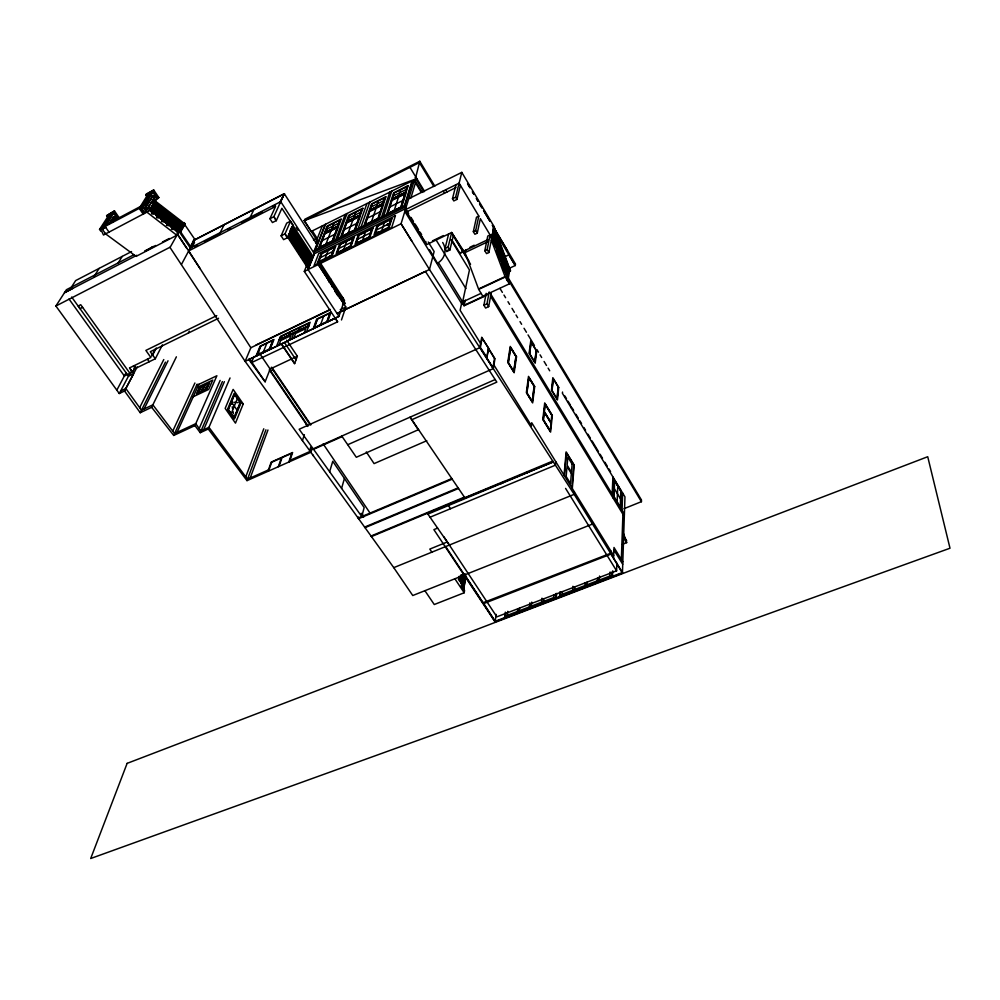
<?xml version="1.0" encoding="UTF-8"?>
<svg xmlns="http://www.w3.org/2000/svg" width="1000" height="1000" viewBox="0 0 1000 1000"><rect width="100%" height="100%" fill="white"/><g stroke="black" fill="none" stroke-linecap="round" stroke-linejoin="round"><path stroke-width="1.5" d="M624.025 508.675L641.425 501.65L641.462 499.988L507.587 276.8M622.312 544.35L626.663 542.65L623.638 533.763M621.35 559.425L622.913 514.212M437.587 528.112L433.888 529.637L495.138 621.912L622.438 573.138L624.963 496.887L562.413 393.3L562.537 392.05M622.05 510.387L622.663 493.075M620.638 508.062L621.263 491.25L614.3 479.738L613.575 496.425M443.963 536.888L496.863 616.825L616.6 570.812L616.888 563.2M612.525 576.3L612.75 570.825M613.562 558.088L614 547.487L622.812 561.8M617.137 501.688L617.762 486.05M614.075 496.637L614.625 480.725L620.9 491.087M611.8 576.575L611.987 572M612.163 494.087L612.925 476.95M610.7 550.712L611.05 554.087L483.5 603.663L445.675 546.55M613 497.912L613.85 478.488M609.862 577.312L610.1 572M599.338 580.05L599.538 576.05M597.413 580.788L597.562 578.125M586.888 584.825L587.05 582.15M584.987 585.55L585.15 582.888M574.525 589.575L574.712 586.9M572.625 590.3L572.913 586.287M574.375 491.85L574.175 494.338L622.45 572.513L495.225 621.25L464.562 574.575M579.825 422.137L579.925 420.863L581.538 423.537M571.925 487.9L573.787 464.888L566.462 452.938L564.45 475.775M572.312 488.525L574.2 465.075L566.125 451.9L564.062 475.15M560.225 596.337L560.612 591.737M562.112 595.612L562.438 591.613M559.525 596.613L559.913 591.938M556.225 597.875L556.6 593.438M571.138 407.75L571.25 406.488M555.513 598.15L555.913 593.55M553.638 598.862L553.987 594.862M543.45 601.487L543.7 598.812M541.575 602.212L541.975 598.188M555.75 461.675L555.413 465.175L430.025 517.225M557.013 398.6L558.188 387.125M531.325 606.138L531.75 602.112M552.05 390.412L553.275 379M529.475 606.85L529.9 602.825M544.25 412.325L543.4 419.762L550.125 430.725M519.288 610.763L519.587 608.075M517.438 611.462L517.75 608.787M507.137 616.688L507.812 611.325M531.3 426.213L531.725 422.75L613.675 555.538M504.613 617.65L505.312 612.137M505.3 617.388L505.887 612.775M534.75 361.875L536.175 350.7M496.138 614.375L495.138 621.912L483.537 603.462M529.675 353.512L531.175 342.413M483.05 602.725L610.588 553.288L622.438 573.138M465.838 576.2L463.65 589.675L465.675 575.775M424.9 590.7L434.263 604.525L464.188 592.762L464.562 590.413L461.475 585.775M462.088 587.975L464.2 575.05M464.613 574.038L462.612 588.138L464.95 573.9M465.337 575.9L463.45 589.388M462.175 575.262L460.6 582.85L461.65 575.037M460.6 582.85L462 574.9M461.55 583.413L463.05 574.338M461.488 585.225L463.225 574.738M461.388 586.3L463.387 574.2M461.587 586.587L463.562 574.6M459.038 576.775L458.537 579.75L459.375 576.638M460.087 576.725L459.562 581.3L460.675 575.163M459.913 581.163L460.85 575.5M465.65 249.725L465.012 252.613L478.688 289.387L482.825 296.163L509.338 283.863L509.7 281.663L506.875 276.938L508.263 268.962L493.475 230.525M507.025 280.5L508.05 280.012L509.787 269.775L510.487 270.85L494 226.462L461.8 172.375L408.7 198.75M493.325 368.562L494.975 358.725L481.737 337.238L479.875 347.275L493.312 368.575L313.188 448.812L299.163 429.25L479.8 347.688M458.875 579.612L459.188 576.312M506.725 277.987L507.938 277.562L491.763 235.487L507.938 277.562M508.263 273.188L508.762 270.25L509.137 271.225L510.487 270.85M508.525 269.637L508.025 268.337L509.05 267.85L507.488 279.075L508.05 280.012M505.337 271.225L507.113 263.725L505.363 273.15M509.338 283.863L505.225 277.013L491.337 240.062M505.938 274.887L507.95 265.912L506.737 275.113L507.95 265.912M504.525 270.95L506.275 261.55M505.6 272.438L507.113 263.725M503.675 268.738L505.425 259.363L503.913 268.025M504.487 269.025L505.763 261.788M501.987 264.337L503.75 255.012L501.962 262.425M502.55 266.062L504.588 257.188L503.35 266.3L502.55 266.062L504.588 257.188M462.587 498.638L463.125 499.425M502.912 252.838L501.65 261.9L502.912 252.838L500.85 261.663M501.825 263.85L502.15 262.062L499.312 257.325L499.637 255.55L496.637 250.688L498.738 241.975L496.788 249.887M502.5 261.462L503.263 257.162M502.5 264.1L503.75 255.012M500.525 259.225L502.075 250.662L500.275 258.038M502.075 250.662L500.3 259.938M501.4 260.712L502.413 253.075M499.425 255.85L501.238 248.487L499.45 257.75L501.238 248.487M499.45 257.75L500.737 248.725M499.888 244.7L497.8 253.438L499.1 244.475L499.888 244.7L499.1 244.475M486.163 293.337L483.9 305.262L485.6 308.05L488.675 306.637L491.15 293.212M498.587 253.65L500.4 246.312L498.6 255.55L500.688 246.788M496.925 251.163L498.738 241.975M499.6 244.225L497.512 252.975M447.85 504.775L450.562 508.713M496.613 246.15L497.9 239.8L496.587 248.725L497.9 239.8M488.675 306.637L486.962 303.85L489.2 291.925M496.8 250.8L497.125 249.037L494.113 244.112L496.225 235.463L494.375 242.712M497.062 237.638L495.75 246.537L497.062 237.638L495.225 244.9M496.062 247.087L497.388 240.037M494.288 244.288L494.625 242.537L480.35 218.663L477.262 233.137L474.9 234.262L473.338 231.65L476.488 217.213L478.812 216.088L459.113 183.15L405.35 209.725L426.788 244.537L451.662 232.525L464.263 251.887M495.725 235.712L494.4 244.587L496.225 235.463M494.85 231.6L492.713 240.212L494.562 231.137L493.525 236.025M493.537 240.525L495.4 233.3L493.55 242.4L495.4 233.3M491.875 238.025L493.725 228.975L491.863 236.163M431.912 552.312L429.812 549.087L447.238 541.987M494.562 231.137L492.425 239.737M488.9 252.512L487.163 249.613L490.075 234.938L487.762 236.038L484.812 250.725L486.55 253.612L488.9 252.512L494 226.462M492.413 235.238L493.237 231.075M492.388 237.775L493.725 228.975M427.312 513.325L553.3 461.9L427.863 514.113L427.325 513.3L449.375 545.05M486.712 295.262L464.075 305.763L465.275 300.075M462.512 302.475L469.45 269.975L451.125 239.862M477.262 233.137L475.688 230.525L478.812 216.088M463.162 251.45L463.4 250.375M341.8 436.087L356.312 457.275L418.55 429.625M411.75 419.738L496.825 382.125L425.425 271.45L337.075 313.463L429.487 269.513L434.125 251.537L428.288 242.037M449.875 250.025L453.288 235.837L451.662 232.525L448.113 247.138L449.875 250.025L446.788 251.488L445.025 248.6L448.625 233.988M446.788 251.488L447.025 250.487M456.012 184.688L452.475 198.713L453.812 200.938L456.962 199.4L460.425 185.35M461.8 172.375L455.625 197.162L452.475 198.713M415.6 177.75L419.787 161.275L304.85 219.262L304.262 220.637L311.188 231.475L416.788 178.588L304.262 220.637L317.375 241M358.462 516.987L358.162 518.112L451.8 478.562M425.838 241.488L425.412 243.05L416.188 228.075L416.637 226.525L415.037 223.938M341.587 488.413L344.425 478.475M329.625 471.737L332.762 461.3L364.15 507.55L361.788 516.587L313.312 448.975L309.65 450.6L245.125 361.362L170.037 247.488L177.712 233.863L175.637 235.138L176.887 234.5M410.85 198.1L415.475 182.812M304.262 220.637L419.387 162.587L419.787 161.275L434.825 186.15M404.363 207.387L412.55 180.712M404.45 205.725L412.062 180.95M401.675 207.1L406.025 193.062L391.138 200.487L386.55 214.587M407.038 186.588L405.188 192.512L392.488 198.837L394.412 192.887M404.9 194.013L400.825 207.125L387.688 213.625L391.962 200.463M394.25 210.375L398.425 197.237M398.825 195.675L400.712 189.737M388.3 227.45L390.8 219.587M381.737 230.675L384.3 222.8M383.575 216.062L391.763 191.125M381.6 217.037L389.837 192.087M378.862 218.4L383.562 204.25L368.837 211.588L363.9 225.812M377.812 226L375.2 233.9L378.1 231.812M302.413 440.588L304.387 434.688M384.762 197.712L382.775 203.688L370.213 209.95L372.287 203.95M382.438 205.2L378.025 218.412L365.05 224.838L369.65 211.575M341.475 319.962L345.825 307.038L317.312 262.987L343.45 303.163L338.95 316.375L245.125 361.362L250.837 347.738L330.25 309.762M369.175 236.863L371.838 228.95M289.475 461.763L292.613 452.537L271.2 462.1L267.9 471.35M371.525 221.637L376.037 208.4M376.475 206.825L378.512 200.837M288.8 462.062L291.8 453.263L282.062 457.612L279 466.425M341.425 300.1L342.438 297.15M341.725 300.7L342.775 297.625M362.675 240.05L365.4 232.125M339.462 298L340.475 295.1M356.2 243.238L358.963 235.3M278.325 466.712L281.4 457.912L271.712 462.238L268.575 471.05M338.9 293.188L337.95 295.912L334.6 290.75M329.825 313.3L326.688 322.25L338.95 316.375L308.062 269.55L314.375 253.75L405.712 208.55M326.925 322.137L330.112 313.062L317.25 319.2L313.925 328.363M327.65 321.788L330.962 312.325L316.675 319.15L313.212 328.713M360.962 227.262L369.762 202.138M358.038 228.713L366.912 203.562M350.238 246.175L353.05 238.225M320.412 325.25L323.625 316.262M361.788 209.2L359.637 215.212L347.225 221.4L349.45 215.362M359.263 216.75L354.525 230.062L341.688 236.412L346.625 223.05M355.325 230.062L360.4 215.8L345.838 223.05L340.55 237.375M332.088 286.863L333.137 283.925M343.787 249.35L346.675 241.375M348.1 233.238L352.938 219.9M353.425 218.312L355.613 212.288M314.163 328.25L317.438 319.225M330.675 284.425L331.712 281.55M329.137 282.325L330.2 279.387M329.913 281.975L330.9 279.262L328.35 280.5M337.375 252.5L340.3 244.513M250.175 478.038L267.962 430.012M308.062 325.763L308.988 323.25M286.625 340.163L297.362 356.213L294.587 363.75L281.35 344.025M306.588 331.887L310.138 322.275L280.387 336.475L276.525 346.3M230.037 377.962L208.25 429L247 480.637L265.912 429.837M304.2 333.025L305.863 328.55L295.587 333.45L293.85 338.038M335.712 239.775L345.188 214.45M334.45 247.4L331.463 255.413L329.712 255.763M337.65 238.812L347.062 213.512M245.775 476.85L263.775 428.8M340.012 220.075L337.725 226.137L325.45 232.262L327.812 226.175M337.312 227.688L332.25 241.088L319.562 247.375L324.8 233.912M298.962 330.1L299.913 327.587M333.038 241.1L338.438 226.737L324.05 233.912L318.412 248.337M325.087 258.55L328.125 250.525M291.5 339.125L293.837 332.975M325.9 244.237L331.05 230.8M331.575 229.213L333.913 223.125M289.125 340.25L290.875 335.7L280.688 340.55L278.875 345.175M289.025 334.837L289.988 332.325M318.738 261.675L321.812 253.637M253.988 356.475L251.425 362.675L337.6 321.8L335.213 318.15L248.837 359.575L265.138 381.8L270.15 369.025L297.362 356.213M280.125 339.087L281.112 336.562M313.975 252.95L325.087 224.513M308.012 268.438L308.75 268.075L288.087 236.325L287.362 236.7L308.012 268.438L309.3 266.675L288.675 234.963M309.113 265.637L309.85 265.287L289.262 233.612L288.538 233.975L309.113 265.637L310.387 263.888L289.85 232.25M310.212 262.863L310.938 262.5L290.425 230.9L289.7 231.275L310.212 262.863L311.475 261.125L291 229.562L290.275 229.925M311.3 260.1L312.025 259.738L291.588 228.212L290.85 228.588L311.3 260.1L312.425 258.438M315.55 249.762L325.55 224.288M308.75 268.075L309.3 266.675M309.85 265.287L310.387 263.888M310.938 262.5L311.337 261.188M312.025 259.738L312.562 258.363L292.162 226.875L291.438 227.25M309.375 258.587L313.212 256.688L314.387 253.713L280.725 201.65L190.287 247.963L181.525 264.312M337.6 321.8L304.3 271.4L308.812 260.012M315.575 242.913L322.3 225.912M269.088 349.862L272.825 340.513M269.325 349.75L273.113 340.275L260.613 346.238L256.688 355.812M270.025 349.412L273.962 339.55L260.087 346.175L255.987 356.15M234.513 394.712L228.363 409.538L234.062 417.713L240.125 402.812L239.312 402.738M263 352.788L266.8 343.4M256.925 355.7L260.788 346.262M231.213 413.625L237.325 398.762M297.787 245.963L297.213 247.338L297.95 246.975M203.625 429.825L224.375 381.65M196.588 385.4L216.887 375.75L194.913 425.6L200.263 432.7L222.387 381.575M199.188 428.537L220.138 380.425M281.112 235.837L285.012 233.875L290.55 221.163L292.987 224.938L287.5 237.7L283.6 239.65L281.112 235.837L286.688 223.125L289.262 221.825M208.463 383.762L206.15 388.95L197.613 392.987L199.975 387.788M201.875 390.975L204.213 385.775M179.075 231.363L177.463 234.2L188.713 250.888L275.562 206.462L269.925 218.7L272.438 222.55L276.35 220.562L281.887 208.3L313.212 256.688M177.025 432.413L198.9 384.3M176.388 356.825L151.65 407.312L173.725 435.45L197.162 384.125M280.062 202.95L284.163 193.975M269.95 218.738L273.837 216.7L284.325 193.738L316.825 244.175L313.625 252.3L406.362 206.388M172.763 431.112L194.9 383M254.062 209.288L249.662 218.35L261.887 212.087M188.363 333.05L189.3 331.15M144.113 408.975L168.025 360.788M134.05 254.675L66.413 289.725L55.888 306.012L119.275 393.537L128.475 376.15L133.663 373.612L124.537 391L140.238 412.738L165.45 362.125M139.662 407.675L163.775 359.562M135.387 366.5L133.988 369.175L155.312 358.775L162.4 344.888M219.587 233.75L224.262 224.587M151.588 356.1L155.162 349.162M152.738 354.888L156.275 348.013M279.55 203.05L284.45 193.675L194.325 239.975L191.488 245.263M137.175 366.925L124.537 391.012L119.275 393.537M135.425 366.763L132.613 372.15L124.362 375.988L69.013 299.025M130.662 372.013L128.488 376.138L71.662 297.038M116.825 390.15L126.062 372.8M191.213 247.312L195.05 238.787L192.55 241.925M191.8 247.65L194.513 242.562M190.162 247.087L194.575 239L184.112 223.713M190.287 247.7L195.05 238.787M180.25 232.638L185.1 223.925L184.25 222.662L183.113 223.263M179.387 231.225L178.525 232.288L177.9 231.363L178.412 230.45L190.287 247.963M153.075 202.375L182.113 224.762L183.85 223.238M179.225 231.513L184.25 222.662M180.738 230.875L185.1 223.925M177.413 230.712L181.262 222.85L176.962 230.95L177.1 230.25M178.487 230.138L182.4 223.725L178.562 231.588L182.4 223.725M178.8 230.588L182.587 223.888M178.35 231.762L182.338 224.638M176.188 229.775L180.05 221.912L175.425 229.55L176.188 229.775L180.05 221.912M176.637 230.487L180.8 223.088L177.65 229.713M174.513 229.075L178.837 220.975L174.887 227.387M176.425 228.775L180.362 222.375M173.975 226.912L177.625 220.037L173.275 228.137M177.938 220.5L173.738 227.9L177.625 220.037M177.887 233.425L174.062 227.787L173.012 229.65L169.163 223.988L166.45 225.4M178.837 220.975L174.963 228.837M175.2 227.85L179.15 221.438M171.737 226.737L176.412 219.1L172.512 226.962L171.737 226.737L176.412 219.1M172.75 225.975L176.725 219.562M175.188 218.162L170.812 226.262M171.525 225.025L175.512 218.625M169.725 224.613L173.975 217.225L169.587 225.325M170.287 224.088L174.288 217.688M173.062 216.737L168.35 224.375L172.75 216.275M169.163 223.988L168.1 225.837L164.225 220.15L161.513 221.575M169.262 224.85L173.975 217.225M166.788 222.963L171.525 215.325L167.562 223.188L166.788 222.963L171.525 215.325M167.812 222.2L171.838 215.8M170.3 214.387L165.863 222.488M166.575 221.25L170.613 214.85M169.075 213.438L164.625 221.537L169.075 213.438L165.8 220.062M165.338 220.3L169.387 213.9M168.15 212.95L163.375 220.588L167.838 212.488M164.225 220.15L163.15 222L159.262 216.287L156.525 217.725M162.525 217.925L166.6 211.537L162.125 219.625L166.6 211.537M162.85 218.4L166.925 212M161.275 216.975L165.362 210.575L160.875 218.675M160.55 218.2L165.362 210.575M161.6 217.438L165.688 211.05M159.262 216.287L158.162 218.137L154.25 212.4L151.512 213.837M144.613 205.25L144.113 204.537L102.888 226.388L101.675 228.263L105.612 233.9L136.125 256.363L136.75 255.312L64.475 292.712L72.75 288.45M160.025 216.012L164.125 209.625L159.625 217.712L164.125 209.625M160.35 216.488L164.45 210.087M161.65 207.7L157.113 215.8L161.65 207.7L157.525 214.1M158.775 215.062L162.887 208.663L158.825 216.513L162.887 208.663M163.2 209.137L158.363 216.762L158.512 216.05M155.85 214.838L160.4 206.737L156.263 213.137M157.838 214.575L161.962 208.175M155 212.175L159.15 205.775L154.588 213.875M155.525 214.363L160.4 206.737M156.588 213.612L160.712 207.213M157.9 204.812L153.325 212.913L157.9 204.812L153.737 211.213M154.25 212.4L153.138 214.25L149.2 208.475M159.15 205.775L154.262 213.4M155.325 212.65L159.475 206.25M152.8 210.712L156.65 203.85L152.05 211.938L156.975 204.325M153.325 212.913L158.225 205.287M182.938 223.713L183.962 223.188L154.588 200.475L158.85 197.575L153.725 190.012L146.337 193.962L145.75 194.887L147.25 197.087M151.525 209.75L155.4 202.887L151.213 209.275M155.4 202.887L150.787 210.975L155.712 203.35M151.738 211.475L156.65 203.85M108.175 216.163L99.55 229.387L100.862 231.262L101.55 230.9L103.488 235.025L148.775 211.125L157.65 197.562M149.512 210L154.462 202.387L153.675 202.162L154.462 202.387M118.15 263.062L122.188 256.425M154.137 201.912L149.975 209.762M146.762 209.587L154.588 197.562L153.3 195.675L152.6 196.038L145.45 207.675L146.762 209.587L154.588 197.562M145.45 207.675L153.3 195.675M146.113 202.8L147.625 200.362M99.55 229.387L144.85 205.387L152.875 192.387L147.325 195.338L139.225 208.363L143.15 214.1M143.188 205.512L148.787 196.45L150.638 195.475L150.162 194.762L148.312 195.75L141.1 207.375L144.688 212.638M150.162 194.762L142.975 206.388L146.938 212.188L176.85 235.287L136.125 256.363M145.75 194.887L153.725 190.012M94.025 276.588L99.15 268.387M113.1 221.1L115.275 218.412L113.987 216.55L110.125 221.838M113.038 221.912L115.275 218.412M70.35 288.837L75.65 280.587L131.55 251.562M109.213 223.938L113.987 216.55M103.9 226L109.55 217.312L109.062 216.612L110.875 215.65L103.225 227.438L103.713 228.137L101.875 229.112L101.388 228.412L109.062 216.612M114.513 212.787L107.263 216.65L106.625 215.712L114.475 210.912L119.625 218.363M108.95 220.062L110.562 217.587M106.625 215.712L114.475 210.912M386.975 225.375L389.562 223.5L387.425 223.95M153.925 200.188L158.85 197.575M141.588 208.088L143.463 207.1M102.325 229.2L105.712 227.413M143.787 213.113L146.6 211.625M105.225 233.463L106.237 233.575M180.238 223.312L181.612 222.6M171.363 229.2L174.062 227.787M182.712 224.188L181.95 223.962M178.9 231.625L179.963 230.9L191.213 247.488M150.512 247.938L153.225 246.537M144.887 251.1L155.738 245.487M162.512 241.975L169.288 238.475M145.162 250.863L153.475 246.575M55.888 306.012L170.238 247.113M194.4 240.087L284.337 193.725M78.125 306.038L80.725 304.713L130.013 373.413M194.662 246.513L197.438 245.087M204.35 241.55L215.438 235.875M227.787 229.55L230.525 228.15M241.462 222.55L248.3 219.05M272.762 206.525L275.475 205.138M204.7 241.525L207.475 240.1M214.412 236.55L219.963 233.713M247.712 219.5L250.487 218.088M257.425 214.537L260.2 213.113M82.613 307.337L80.013 308.663L78.737 306.9M299.475 241.875L300.2 241.513M326.637 229.213L338.875 223.1M348.35 218.375L360.725 212.2M371.25 206.938L383.775 200.688M393.45 195.85L406.112 189.537M298.35 244.6L299.075 244.237M313.45 239.875L316.112 238.538M322.2 240.6L334.8 234.338M344.175 229.675L356.912 223.35M367.362 218.162L380.25 211.75M389.837 206.988L402.875 200.512M314.4 250.338L404.95 205.475M406.675 211.875L456.037 187.525M320.275 257.638L332.962 251.388M338.85 248.487L351.65 242.175M357.587 239.25L370.513 232.887M376.512 229.938L389.562 223.5M304.3 271.4L401.062 223.775L414.5 179.713L422.212 192.413M216.75 315.613L145.863 350.412L150.875 357.488L129.562 367.9L132.613 372.15L129.562 367.9M218.562 318.263L150.312 351.7L155.312 358.775M432.525 240.85L443.425 235.575M120.6 391.05L125.85 388.525L141.488 410.213L152.863 404.837L174.6 433.525L195.75 423.688L200.975 431.05L208.962 427.35L247.525 479.212L268.4 469.938M473.338 231.65L475.688 230.525M445.025 248.6L448.113 247.113M448.062 250L450.112 249.013M256 345L330.363 309.438M343.3 303.5L344.538 300.338L320.163 262.65M342.55 304.825L345.337 303.488L319.4 263.412M495.675 233.775L494.888 233.538M469.988 247.237L474.2 245.225M340.225 309.713L345.825 307.038M460.125 252.887L488.062 239.562M465.425 250.787L460.012 253.375L451.75 239.775M278.975 340.062L308.825 325.838M278.875 340.337L308.725 326.1M465.012 252.613L487.688 241.8M497.35 238.1L496.562 237.875M493.275 241.925L494.062 242.15M257.325 354.712L269.45 348.938M314.413 327.55L326.9 321.613M140.238 412.738L151.65 407.312M499.012 242.438L498.225 242.213M484.812 250.725L487.163 249.613M197.525 387.325L212.787 380.087L208.65 389.425L193.263 396.7M198.8 390.387L207.312 386.35M502.362 251.125L501.575 250.9M498.325 255.075L499.125 255.312M504.038 255.475L503.25 255.25M501.125 258.5L508.888 254.838L515.25 265.525L504.05 270.75M504.875 257.663L504.087 257.425M270.25 371.188L272.987 369.913M502.212 263.625L504.663 268.587L504.35 270.387L507.188 275.125M507.388 264.2L506.6 263.962M508.225 266.375L507.438 266.15M509.375 267.962L508.025 268.337M510.163 270.75L509.137 271.225L508.762 270.25M478.8 288.85L505.325 276.5M478.688 289.387L505.225 277.013M173.725 435.45L194.913 425.6M481 293.375L462.625 301.913L438.438 262.625L439.837 261.575A17.575 15.838 14.4 0 0 442.688 242.475M464.188 305.262L486.812 294.775M200.263 432.7L208.25 429M483.9 305.262L486.962 303.85M313.562 449.312L342.163 436.6M289.962 460.35L309.875 451.5M247 480.637L310.85 452.262L311.962 448.812L310.788 447.088L309.65 450.6L393.762 567.65L412.762 595.525L592.525 524.05M347.85 444.663L495.163 379.538M426.788 440.712L374.087 463.612L366.312 451.95M358.575 518.7L452.212 479.162M364.613 527.1L458.125 487.863M365.025 527.675L458.537 488.462M371.025 536.025L464.412 497.113M371.438 536.587L552.775 461.05M393.762 567.65L574.175 494.338L429.487 269.513L401.062 223.775L411.85 241.188M465.538 577.112L466.438 576.75M507.312 615.35L553.75 597.537M562.225 594.288L609.925 575.988M231.838 404.338L231.462 402.075L232.775 402.175M234.075 402.287L235.375 402.4M236.675 402.512L237.975 402.625M171.912 227.15L175.637 229.988M151.012 211.612L153.463 213.475M155.912 215.35L158.363 217.213M160.812 219.088L176.737 231.238M148.912 207.775L179.5 231.175M149.963 209L179.338 231.45M154.025 201.3L183.475 224.05M154.425 202.15L158.1 204.988M176.475 219.163L178.925 221.062M461.775 302.562L464.075 305.763M133.463 365.988L135.287 368.537M147.375 359.2L149.2 361.763M231.462 402.075L237.125 410.213M109 232.113L105.062 226.462L113.612 213.275L117.475 218.85M111.15 213.3L111.8 214.237M113.3 216.912L114.6 218.775M109.338 214.275L109.987 215.2M113.875 211.85L118.275 218.212M306.05 423.913L307.775 426.438M144.85 205.387L146.163 207.3M147.463 209.213L148.775 211.125M249.275 358.537L265.138 381.8M312.587 454.637L313.45 455.9M143.225 207.225L146.662 212.25M140.188 207.85L144.113 213.588M148.312 195.75L148.787 196.45M146.675 194.387L147.325 195.338M361.775 513.562L363.512 516.112M361.175 513.3L363.713 517.025M464.812 497.713L410.075 417.15L418.45 430.05M153.162 190.938L158.287 198.512M271.85 367.312L310.875 424.875M152.238 191.438L156.725 198.05M271.262 367.375L310.188 424.775M370.25 513.375L323.162 443.9M259.363 353.137L270.15 369.025M152.6 196.038L153.887 197.938M269.525 369.2L307.9 425.7M269.375 369.9L307.35 425.825M284.738 342.962L296.038 359.825M281.45 343.762L294.688 363.475M458.762 578.8L461.863 583.45M454.875 578.775L464.188 592.762M177.425 234.262L186.775 248.45M188.475 251.025L200.387 269.075M273.837 216.7L276.35 220.562M296.562 239.6L298.913 243.238M300.6 245.837L303.988 251.05M307.375 256.262L309.913 260.175M295.425 242.325L297 244.75M299.475 248.575L302.025 252.488M305.425 257.712L307.962 261.637M295.375 246.75L297.025 249.288M298.675 251.825L302.8 258.163M304.45 260.7L306.913 264.5M273.8 216.725L276.3 220.575M296.288 227.537L297.975 230.15M295.35 233.287L296.913 235.7M303.412 245.725L305.938 249.625M308.463 253.525L310.988 257.425M312.2 230.7L317.113 238.337M188.713 250.888L250.837 347.738M503.025 481.775L503.55 482.6M526.85 471.85L527.375 472.688M565.588 488.4L616.6 570.812M464.2 305.212L461.975 301.613L460.125 310.287L480.588 343.425M613.9 549.95L622.725 564.288M404.825 211.438L461.575 303.512M493.925 365L531.413 425.712M406.987 210.863L408.6 213.487M411.025 217.425L413.45 221.363M417.075 227.237L418.587 229.7M420.1 232.162L421.613 234.625M623.413 537.337L626.663 542.65M550.988 422.537L544.325 411.637L545.15 404.312L551.775 415.163L550.237 431.075L543.263 419.688L545.037 403.963L551.912 415.225M544.175 411.562L551.1 422.887M544.138 411.975L551.062 423.3M436.012 239.825L465.9 288.6M414.2 180.712L421.112 192.087M623.475 535.562L626.725 540.875M613.95 496.587L620.3 507.062L620.775 491.037L614.738 481.05M490.213 293.2L624.388 514.237M490.825 296.75L624.312 516.525M451.662 232.525L468.713 260.587M453.288 235.837L470.562 264.262M409.963 167.362L424.5 191.275M415.15 177.587L423.862 191.912M419.387 162.6L433.85 186.5M614.412 488.787L620.487 498.825M445.662 189.8L446.975 191.988M443.237 191L444.55 193.188M499.963 288.412L502.375 292.4M503.975 295.062L505.588 297.712M507.987 301.7L509.588 304.363M512 308.35L514.4 312.325M516.013 314.988L517.612 317.65M520.025 321.637L521.625 324.288M524.038 328.275L526.438 332.262M528.038 334.913L534.462 345.55M536.862 349.538L538.475 352.188M540.075 354.85L541.675 357.512M544.087 361.488L546.487 365.475M548.1 368.137L549.7 370.788M564.913 395.988L566.487 398.612M568.075 401.238L570.45 405.175M572.038 407.788L573.612 410.412M575.975 414.325L578.35 418.25M583.962 427.55L585.575 430.213M587.987 434.225L590.413 438.225M592.025 440.9L598.475 451.587M600.087 454.25L602.5 458.263M604.925 462.275L607.337 466.275M608.95 468.95L610.562 471.625M507.337 278.212L641.425 501.75M455.637 197.1L456.962 199.4M489.925 221.15L483.537 210.425L489.938 221.188M507.525 250.712L492.337 225.212L515.487 264.05L515.25 265.525L493.162 228.463M494.338 231.85L496.312 237.138M429.562 249.713L437.85 263.938M493.4 227.188L509.288 268.475M499.05 244.262L501.238 249.95M503.975 257.062L507.8 267.013M491.3 237.413L494.613 246.05M496.275 250.362L499.588 258.988M501.25 263.312L504.562 271.938M491.238 237.688L494.012 244.887M497.325 253.525L498.988 257.838M502.3 266.475L503.963 270.8M232.237 406.75L232.625 409.087M233.025 411.438L233.412 413.787M233.762 415.887L234.062 417.713M571.362 473.525L570.538 483.612L566.163 476.512L567.025 466.475L571.362 473.525M572.137 464.15L571.475 472.225L567.137 465.175L567.837 457.137L572.137 464.15M558.725 387.425L557.45 399.95L551.487 390.112L552.837 377.675L558.725 387.425M558.325 387.2L557.125 398.938L551.912 390.337L553.175 378.675L558.325 387.2M552.337 415.438L550.588 432.125L542.825 419.475L544.7 402.925L552.337 415.438M534.7 386.538L532.65 402.9L526.35 392.625L528.5 376.388L534.7 386.538M534.113 386.238L532.2 401.488L526.95 392.925L528.95 377.762L534.113 386.238M534.263 386.312L532.312 401.838L526.8 392.85L528.837 377.413L534.263 386.312M536.325 350.775L534.85 362.2L529.538 353.425L531.062 342.075L536.325 350.775M536.737 351.012L535.188 363.212L529.1 353.188L530.737 341.075L536.737 351.012M500.85 482.675L501.388 483.512L500.85 482.675M516.525 356.75L514.163 372.762L507.75 362.312L510.225 346.425L516.525 356.75M515.925 356.425L513.713 371.35L508.375 362.65L510.662 347.812L515.925 356.425M516.075 356.5L513.825 371.712L508.212 362.575L510.55 347.463L516.075 356.5M494.5 358.462L492.912 367.825L486.863 358.05L488.512 348.75L494.5 358.462M488.475 347.912L486.825 357.225L480.375 347.55L482.075 338.325L488.475 347.912M408.15 185.65L406.025 192.475L391.362 199.788L393.6 192.913L408.15 185.65M407.312 186.35L405.4 192.5L392.2 199.075L394.212 192.9L407.312 186.35M405.188 193.775L401.037 207.113L387.4 213.863L391.75 200.463L405.188 193.775M395.425 215.662L391.725 227.438L314.037 265.625L318.712 253.562L395.425 215.662M391.087 219.338L388.512 227.45L374.9 234.15L377.6 226L391.087 219.338M391.962 218.612L389.15 227.45L374.025 234.887L376.975 226L391.962 218.612M385.037 197.475L382.975 203.675L369.925 210.188L372.088 203.95L385.037 197.475M382.725 204.963L378.237 218.412L364.762 225.087L369.438 211.575L382.725 204.963M385.875 196.775L383.587 203.663L369.087 210.888L371.488 203.975L385.875 196.775M373 227.975L370.012 236.863L355.025 244.237L358.15 235.3L373 227.975M372.125 228.7L369.387 236.863L355.9 243.487L358.762 235.3L372.125 228.7M353.35 237.975L350.438 246.175L337.088 252.75L340.1 244.513L353.35 237.975M354.212 237.237L351.05 246.188L336.2 253.487L339.513 244.5L354.212 237.237M362.062 208.962L359.837 215.212L346.95 221.637L349.263 215.362L362.062 208.962M359.55 216.513L354.725 230.062L341.4 236.663L346.425 223.05L359.55 216.513M362.9 208.263L360.438 215.2L346.1 222.35L348.675 215.375L362.9 208.263M309.275 323L308.25 325.775L279.837 339.338L280.938 336.538L309.275 323M334.738 247.162L331.662 255.413L318.438 261.925L321.625 253.637L334.738 247.162M335.613 246.425L332.262 255.425L317.562 262.663L321.037 253.625L335.613 246.425M340.3 219.85L337.925 226.137L325.163 232.5L327.625 226.175L340.3 219.85M337.6 227.45L332.45 241.1L319.275 247.625L324.613 233.912L337.6 227.45M341.138 219.15L338.5 226.137L324.325 233.2L327.062 226.175L341.138 219.15M127.125 763.363L90.7 858.512L950 548.225L927.725 456.725L127.125 763.363M243.212 403.938L235.475 423.15L225.162 408.4L233.137 389.387L243.212 403.938M240.325 402.887L234.15 418.05L228.162 409.462L234.425 394.375L240.325 402.887M240.9 403.1L234.412 419.075L227.562 409.25L234.163 393.375L240.9 403.1M208.738 383.525L206.312 388.988L197.35 393.225L199.812 387.762L208.738 383.525M209.55 382.837L206.775 389.075L196.525 393.913L199.35 387.675L209.55 382.837M287.5 237.7L285.012 233.875L287.425 237.738M469.95 187.638L467.562 183.625L469.963 187.65M473.95 194.35L472.35 191.663L473.95 194.363M477.938 201.05L476.35 198.363L477.95 201.062M481.938 207.75L479.538 203.725L481.95 207.775"/></g></svg>
